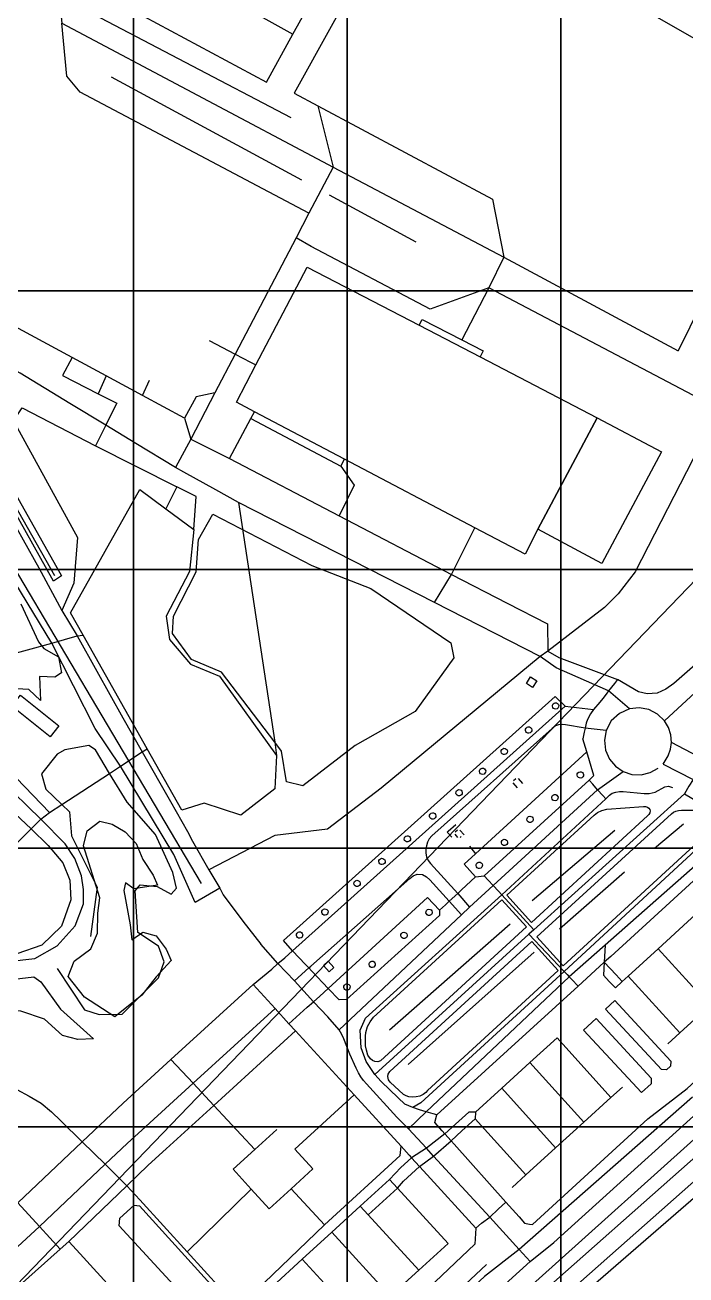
# Model space of a CAD drawing. Header units: metres. Extents: x -907 to 907, y -946 to 946.
# Drawn here: x 226 to 506, y -418 to 113 of the extents above; entities that cross this region are included whole.
import ezdxf

# ---------------------------------------------------------------- set-up
doc = ezdxf.new("R2010")
doc.units = ezdxf.units.M
for name, color, linetype in [('GREEN_ATLAS_BUILDING_OSM_LEVELS', 9, 'Continuous'), ('GREEN_ATLAS_TERRAIN_COP90', 3, 'Continuous'), ('OSM_BUILDING', 8, 'Continuous'), ('OSM_GREEN_EXISTING', 94, 'Continuous'), ('OSM_HYDROGRAPHY', 5, 'Continuous'), ('OSM_ROAD_LOCAL', 9, 'Continuous'), ('OSM_ROAD_MAJOR', 30, 'Continuous')]:
    doc.layers.add(name, color=color, linetype=linetype)

msp = doc.modelspace()

# ---------------------------------------------------------------- linework, layer by layer
at = {"layer": 'GREEN_ATLAS_BUILDING_OSM_LEVELS'}
for points, elevation in [([(323.921, -31.392), (345.686, 10.13), (393.254, -14.583), (419.057, -27.997), (468.807, -53.845), (443.56, -101.156), (438.245, -111.776), (416.825, -100.499), (361.548, -71.411), (323.246, -51.263), (315.612, -47.244)], 9.17), ([(240.29, -184.635), (236.601, -189.265), (220.27, -176.263), (223.959, -171.632)], 13.693), ([(355.039, -289.086), (352.595, -286.369), (354.608, -284.566), (357.046, -287.282)], 11.661)]:
    msp.add_lwpolyline(points, close=True, dxfattribs=dict(at, elevation=elevation))
at = {"layer": 'GREEN_ATLAS_TERRAIN_COP90'}
for points in [[(181.318, 0, 13), (271.977, 0, 14), (271.977, 118.277, 20), (181.318, 118.277, 12)], [(271.977, 0, 14), (362.636, 0, 7), (362.636, 118.277, 8), (271.977, 118.277, 20)], [(362.636, 0, 7), (453.295, 0, 11), (453.295, 118.277, 11), (362.636, 118.277, 8)], [(453.295, 0, 11), (543.954, 0, 16), (543.954, 118.277, 15), (453.295, 118.277, 11)], [(181.318, -118.277, 15), (271.977, -118.277, 14), (271.977, 0, 14), (181.318, 0, 13)], [(271.977, -118.277, 14), (362.636, -118.277, 10), (362.636, 0, 7), (271.977, 0, 14)], [(362.636, -118.277, 10), (453.295, -118.277, 11), (453.295, 0, 11), (362.636, 0, 7)], [(453.295, -118.277, 11), (543.954, -118.277, 12), (543.954, 0, 16), (453.295, 0, 11)], [(181.318, -236.554, 13), (271.977, -236.554, 13), (271.977, -118.277, 14), (181.318, -118.277, 15)], [(271.977, -236.554, 13), (362.636, -236.554, 12), (362.636, -118.277, 10), (271.977, -118.277, 14)], [(362.636, -236.554, 12), (453.295, -236.554, 10), (453.295, -118.277, 11), (362.636, -118.277, 10)], [(453.295, -236.554, 10), (543.954, -236.554, 10), (543.954, -118.277, 12), (453.295, -118.277, 11)], [(181.318, -354.831, 11), (271.977, -354.831, 12), (271.977, -236.554, 13), (181.318, -236.554, 13)], [(271.977, -354.831, 12), (362.636, -354.831, 11), (362.636, -236.554, 12), (271.977, -236.554, 13)], [(362.636, -354.831, 11), (453.295, -354.831, 10), (453.295, -236.554, 10), (362.636, -236.554, 12)], [(453.295, -354.831, 10), (543.954, -354.831, 10), (543.954, -236.554, 10), (453.295, -236.554, 10)], [(181.318, -473.108, 10), (271.977, -473.108, 10), (271.977, -354.831, 12), (181.318, -354.831, 11)], [(271.977, -473.108, 10), (362.636, -473.108, 12), (362.636, -354.831, 11), (271.977, -354.831, 12)], [(362.636, -473.108, 12), (453.295, -473.108, 13), (453.295, -354.831, 10), (362.636, -354.831, 11)], [(453.295, -473.108, 13), (543.954, -473.108, 17), (543.954, -354.831, 10), (453.295, -354.831, 10)]]:
    msp.add_3dface(points, dxfattribs=at)
at = {"layer": 'OSM_BUILDING'}
for points, elevation in [([(495.992, -68.35), (470.739, -115.661), (443.56, -101.156), (468.807, -53.845)], 11.388), ([(441.334, -168.36), (438.708, -166.69), (440.496, -163.862), (443.122, -165.51)], 10.625)]:
    msp.add_lwpolyline(points, close=True, dxfattribs=dict(at, elevation=elevation))
at = {"layer": 'OSM_GREEN_EXISTING'}
for points in [[(249.075, 120.626), (338.714, 73.671)], [(262.423, 90.97), (343.304, 47.122)], [(354.964, 40.799), (391.722, 20.872)], [(160.929, -15.752), (300.619, -251.549)], [(186.42, -28.999), (238.402, -120.737)], [(224.153, -132.815), (231.699, -148.912), (233.875, -151.762), (240.084, -155.28), (241.422, -162.159), (238.571, -164.007), (232.031, -163.673), (232.537, -173.903), (227.504, -169.206), (214.424, -168.538)], [(493.035, -236.598), (505.439, -226.201)], [(441.215, -258.729), (476.26, -228.884)], [(452.782, -270.807), (480.286, -246.662)], [(380.674, -313.743), (431.818, -268.625)], [(442.053, -280.703), (388.552, -328.337)], [(479.88, -633.553), (360.448, -500.337), (590.634, -296.488)], [(486.82, -625.27), (373.409, -498.734), (596.905, -300.908)]]:
    msp.add_lwpolyline(points, dxfattribs=at)
for points in [[(188.664, -27.273), (241.447, -120.904), (237.977, -123.208), (185.194, -29.01)], [(347.58, -116.54), (372.733, -126.27), (406.609, -149.413), (407.953, -155.792), (391.515, -178.59), (366.025, -193.017), (343.885, -210.127), (336.845, -208.446), (334.832, -195.366), (331.956, -191.492), (309.341, -161.825), (296.599, -156.46), (288.546, -145.383), (288.883, -138.014), (298.606, -119.223), (299.612, -105.475), (305.652, -94.744)], [(449.894, -176.798), (449.737, -176.297), (449.787, -175.773), (450.031, -175.306), (450.431, -174.972), (450.938, -174.816), (451.457, -174.872), (451.919, -175.117), (452.257, -175.517), (452.413, -176.018), (452.363, -176.53), (452.126, -176.998), (451.719, -177.343), (451.219, -177.488), (450.694, -177.443), (450.231, -177.198)], [(117.582, -179.247), (118.876, -176.297), (121.427, -175.317), (125.022, -175.84), (201.219, -202.824), (228.511, -228.405), (235.763, -235.363), (241.941, -242.754), (244.948, -250.124), (245.348, -258.528), (241.459, -269.627), (233.087, -277.798), (222.502, -281.371), (212.373, -280.414), (200.988, -273.334), (192.453, -264.718), (118.432, -182.898)], [(438.471, -187.028), (438.32, -186.527), (438.37, -186.004), (438.608, -185.536), (439.014, -185.202), (439.521, -185.046), (440.04, -185.102), (440.503, -185.347), (440.84, -185.748), (440.996, -186.249), (440.946, -186.772), (440.703, -187.228), (440.302, -187.573), (439.796, -187.729), (439.277, -187.685), (438.814, -187.44)], [(428.117, -196.156), (427.96, -195.655), (428.01, -195.121), (428.254, -194.664), (428.661, -194.33), (429.161, -194.163), (429.68, -194.219), (430.149, -194.464), (430.48, -194.865), (430.636, -195.366), (430.586, -195.889), (430.349, -196.356), (429.942, -196.69), (429.442, -196.846), (428.917, -196.802), (428.454, -196.557)], [(418.894, -204.538), (418.744, -204.037), (418.788, -203.514), (419.032, -203.047), (419.438, -202.713), (419.939, -202.557), (420.464, -202.613), (420.926, -202.858), (421.258, -203.258), (421.42, -203.759), (421.37, -204.271), (421.127, -204.739), (420.72, -205.084), (420.22, -205.229), (419.701, -205.184), (419.232, -204.939)], [(460.416, -206.097), (460.26, -205.596), (460.31, -205.062), (460.554, -204.605), (460.954, -204.271), (461.46, -204.104), (461.979, -204.16), (462.442, -204.405), (462.78, -204.817), (462.936, -205.307), (462.886, -205.83), (462.648, -206.297), (462.242, -206.631), (461.742, -206.787), (461.217, -206.743), (460.754, -206.498)], [(408.966, -213.689), (408.816, -213.188), (408.866, -212.654), (409.103, -212.197), (409.51, -211.863), (410.01, -211.696), (410.535, -211.752), (410.998, -211.997), (411.329, -212.398), (411.492, -212.899), (411.442, -213.422), (411.198, -213.889), (410.798, -214.223), (410.291, -214.379), (409.772, -214.335), (409.31, -214.09)], [(449.6, -215.715), (449.45, -215.214), (449.5, -214.691), (449.737, -214.223), (450.144, -213.889), (450.644, -213.733), (451.169, -213.789), (451.632, -214.034), (451.969, -214.435), (452.126, -214.936), (452.076, -215.459), (451.832, -215.915), (451.432, -216.26), (450.925, -216.416), (450.406, -216.372), (449.944, -216.127)], [(397.749, -223.541), (397.599, -223.04), (397.649, -222.505), (397.887, -222.049), (398.293, -221.715), (398.793, -221.559), (399.318, -221.604), (399.781, -221.849), (400.112, -222.26), (400.275, -222.761), (400.225, -223.274), (399.981, -223.741), (399.581, -224.086), (399.075, -224.231), (398.556, -224.186), (398.093, -223.941)], [(430.336, -256.558), (467.531, -222.561), (468.888, -221.414), (470.745, -220.513), (472.858, -220.045), (488.345, -218.899), (489.283, -218.921), (490.109, -219.166), (490.721, -219.511), (491.134, -220.079), (491.278, -220.747), (491.115, -221.526), (490.734, -222.216), (490.159, -222.828), (440.896, -268.057)], [(500.25, -221.971), (501.182, -221.27), (502.138, -220.791), (503.207, -220.513), (504.539, -220.368), (509.597, -220.435), (510.635, -220.457), (511.679, -220.591), (512.723, -220.936), (513.692, -221.459), (518.432, -224.275), (519.094, -224.799), (519.42, -225.633), (519.245, -226.424), (518.588, -227.459), (454.364, -286.525), (443.078, -274.247)], [(264.03, -308.155), (251.113, -299.772), (244.241, -291.056), (246.755, -284.51), (253.801, -279.312), (256.652, -272.61), (256.815, -264.217), (257.659, -257.682), (250.781, -235.541), (252.288, -229.173), (257.659, -225.144), (262.855, -226.313), (268.388, -229.674), (273.084, -234.539), (275.935, -241.407), (280.299, -247.953), (282.143, -252.317), (272.077, -253.82), (268.557, -251.304), (267.888, -254.487), (270.57, -269.081), (271.239, -275.46), (275.935, -272.265), (281.637, -273.779), (285.832, -279.479), (288.008, -284.176), (281.637, -291.223), (275.434, -298.937)], [(439.064, -224.988), (438.914, -224.487), (438.964, -223.964), (439.202, -223.496), (439.608, -223.162), (440.109, -223.006), (440.634, -223.062), (441.096, -223.307), (441.434, -223.708), (441.59, -224.209), (441.54, -224.732), (441.297, -225.188), (440.896, -225.533), (440.39, -225.678), (439.871, -225.633), (439.408, -225.389)], [(387.014, -233.237), (386.857, -232.736), (386.907, -232.212), (387.151, -231.745), (387.558, -231.411), (388.058, -231.255), (388.583, -231.311), (389.046, -231.556), (389.377, -231.956), (389.533, -232.457), (389.49, -232.981), (389.246, -233.437), (388.839, -233.782), (388.339, -233.927), (387.814, -233.882), (387.351, -233.637)], [(428.217, -234.784), (428.067, -234.283), (428.11, -233.749), (428.354, -233.292), (428.761, -232.958), (429.261, -232.791), (429.786, -232.847), (430.249, -233.092), (430.58, -233.504), (430.743, -233.994), (430.693, -234.517), (430.449, -234.984), (430.042, -235.318), (429.542, -235.474), (429.017, -235.43), (428.554, -235.185)], [(376.228, -242.843), (376.072, -242.343), (376.122, -241.808), (376.366, -241.352), (376.766, -241.018), (377.273, -240.851), (377.792, -240.907), (378.254, -241.151), (378.592, -241.552), (378.748, -242.053), (378.698, -242.576), (378.461, -243.044), (378.054, -243.378), (377.554, -243.534), (377.029, -243.489), (376.566, -243.244)], [(417.525, -244.48), (417.375, -243.979), (417.425, -243.456), (417.663, -242.988), (418.069, -242.654), (418.569, -242.498), (419.095, -242.554), (419.557, -242.799), (419.895, -243.2), (420.051, -243.701), (420.001, -244.224), (419.757, -244.68), (419.357, -245.025), (418.851, -245.181), (418.332, -245.137), (417.869, -244.892)], [(365.668, -252.183), (365.512, -251.682), (365.562, -251.159), (365.806, -250.691), (366.206, -250.358), (366.712, -250.202), (367.231, -250.257), (367.694, -250.502), (368.032, -250.903), (368.188, -251.404), (368.138, -251.927), (367.9, -252.384), (367.494, -252.729), (366.994, -252.884), (366.469, -252.84), (366.006, -252.595)], [(438.814, -269.983), (376.854, -326.879), (375.603, -327.235), (374.309, -327.19), (373.321, -326.689), (372.533, -326.01), (371.445, -324.385), (370.776, -322.27), (370.439, -320.433), (370.357, -318.363), (370.357, -316.415), (370.583, -314.778), (371.302, -312.251), (372.377, -310.236), (373.784, -308.333), (375.191, -306.975), (428.248, -258.473)], [(352.001, -264.317), (351.844, -263.816), (351.894, -263.282), (352.138, -262.825), (352.538, -262.491), (353.045, -262.336), (353.564, -262.38), (354.033, -262.625), (354.364, -263.037), (354.52, -263.538), (354.47, -264.05), (354.233, -264.517), (353.826, -264.862), (353.326, -265.007), (352.801, -264.963), (352.338, -264.718)], [(396.236, -264.462), (396.08, -263.961), (396.13, -263.438), (396.373, -262.97), (396.774, -262.636), (397.28, -262.48), (397.799, -262.536), (398.262, -262.781), (398.599, -263.182), (398.756, -263.682), (398.706, -264.206), (398.468, -264.662), (398.062, -265.007), (397.561, -265.163), (397.036, -265.118), (396.574, -264.874)], [(341.24, -274.069), (341.084, -273.568), (341.134, -273.033), (341.378, -272.577), (341.778, -272.243), (342.284, -272.087), (342.803, -272.132), (343.266, -272.377), (343.604, -272.788), (343.76, -273.289), (343.71, -273.801), (343.472, -274.269), (343.066, -274.614), (342.566, -274.759), (342.041, -274.714), (341.578, -274.469)], [(385.576, -274.224), (385.419, -273.735), (385.469, -273.2), (385.713, -272.733), (386.113, -272.41), (386.62, -272.243), (387.139, -272.299), (387.601, -272.544), (387.939, -272.944), (388.095, -273.445), (388.045, -273.968), (387.808, -274.436), (387.401, -274.77), (386.901, -274.926), (386.376, -274.881), (385.913, -274.636)], [(452.251, -288.473), (396.792, -339.469), (395.992, -340.226), (394.904, -341.072), (393.447, -341.773), (391.897, -342.14), (390.44, -342.252), (388.839, -342.107), (387.689, -341.717), (386.52, -341.083), (380.824, -335.907), (380.199, -334.86), (379.911, -333.502), (380.067, -332.467), (380.693, -331.298), (440.959, -276.184)], [(372.071, -286.492), (371.921, -285.991), (371.964, -285.468), (372.208, -285), (372.615, -284.666), (373.115, -284.51), (373.64, -284.566), (374.103, -284.811), (374.434, -285.212), (374.59, -285.713), (374.547, -286.236), (374.303, -286.692), (373.896, -287.037), (373.396, -287.193), (372.871, -287.149), (372.408, -286.904)], [(215.262, -292.804), (229.686, -291.123), (232.7, -293.305), (240.922, -304.882), (255.008, -317.461), (248.299, -317.795), (241.759, -316.114), (234.213, -309.079), (224.153, -305.717), (203.357, -305.55), (164.449, -310.581), (157.403, -309.913), (157.572, -306.563), (161.092, -300.184), (172.327, -291.123), (183.062, -292.136), (197.655, -291.468)], [(361.342, -296.166), (361.185, -295.665), (361.235, -295.141), (361.479, -294.674), (361.879, -294.34), (362.386, -294.184), (362.905, -294.24), (363.367, -294.485), (363.705, -294.885), (363.861, -295.386), (363.811, -295.898), (363.574, -296.366), (363.167, -296.711), (362.667, -296.856), (362.142, -296.811), (361.679, -296.566)], [(476.228, -301.264), (500.031, -327.012), (499.925, -329.038), (498.18, -330.652), (496.055, -330.552), (472.321, -304.871)], [(462.998, -313.799), (468.288, -308.9), (491.703, -334.237), (491.59, -336.552), (487.514, -340.315)], [(274.534, -388.46), (339.077, -459.638), (338.571, -462.154), (333.713, -466.674), (330.105, -466.596), (265.9, -396.932), (266.15, -393.659), (272.183, -388.127)]]:
    msp.add_lwpolyline(points, close=True, dxfattribs=at)
at = {"layer": 'OSM_HYDROGRAPHY'}
msp.add_lwpolyline([(-121.314, -779.025), (671.57, 44.784), (870.132, 74.306), (906.59, 67.816)], dxfattribs=at)
at = {"layer": 'OSM_ROAD_LOCAL'}
for points in [[(239.058, 271.842), (231.38, 267.055), (227.204, 256.458), (239.246, 136.211), (241.503, 113.702), (356.69, 52.61)], [(248.993, 256.758), (390.784, 175.35), (340.115, 84.046), (350.181, 78.658), (424.303, 38.973), (429.105, 14.349)], [(251.769, 235.441), (254.845, 211.808), (257.284, 193.073), (254.189, 185.97), (248.806, 173.625), (250.219, 158.886), (253.045, 129.32), (328.367, 88.666), (339.59, 108.982), (351.2, 129.988), (362.098, 149.714), (368.819, 161.87), (369.207, 166.3), (251.769, 235.441)], [(390.784, 175.35), (539.114, 90.592), (541.234, 85.783), (511.373, 26.26), (511.948, 21.44), (518.888, 15.273), (519.851, 11.043), (517.925, 4.687), (503.151, -25.403)], [(250.219, 158.886), (339.59, 108.982)], [(346.399, 32.984), (249.306, 84.358), (243.604, 91.237), (241.503, 113.702)], [(350.181, 78.658), (356.69, 52.61)], [(306.427, -43.236), (298.562, -44.906), (293.566, -53.957), (275.797, -44.361), (260.391, -36.045), (245.861, -28.208), (189.709, 2.093), (174.584, 13.436), (161.529, 29.8), (153.245, 44.227), (144.173, 65.89)], [(356.69, 52.61), (346.399, 32.984), (340.94, 22.576), (315.068, -26.761), (306.427, -43.236), (296.23, -62.94), (289.784, -74.974)], [(356.69, 52.61), (429.105, 14.349), (503.151, -25.403)], [(347.299, 18.891), (340.94, 22.576)], [(543.285, -57.185), (541.478, -56.183), (520.382, -50.083), (422.696, 1.291), (397.868, -7.681), (347.299, 18.891)], [(429.105, 14.349), (422.696, 1.291), (416.819, -10.13)], [(168.451, -4.008), (199.3, -59.779), (208.847, -76.733), (225.134, -105.642), (231.824, -117.52), (241.515, -135.643), (248.112, -146.43), (256.434, -161.38), (267.369, -181.217), (275.685, -195.666), (287.689, -216.728), (294.86, -229.418), (296.999, -233.593), (303.933, -245.76)], [(289.784, -74.974), (272.933, -64.732), (260.21, -56.996), (244.986, -47.745), (223.89, -34.921), (168.451, -4.008)], [(308.666, -253.552), (298.193, -259.564), (289.046, -239.181), (266.5, -201.678), (255.696, -185.814), (237.233, -149.58), (208.609, -102.347), (197.343, -83.044), (183.569, -60.747), (154.302, -12.145), (139.627, -8.126), (99.9, -54.324), (97.912, -56.628), (67.732, -92.206)], [(416.819, -10.13), (411.367, -20.717)], [(393.254, -14.583), (394.517, -12.123), (411.367, -20.717), (420.376, -25.437), (419.057, -27.997)], [(304.076, -21.017), (315.068, -26.761), (321.564, -30.156), (323.921, -31.392)], [(245.861, -28.208), (241.841, -35.878), (256.953, -43.648), (264.818, -47.7), (263.955, -49.448)], [(260.391, -36.045), (256.953, -43.648)], [(275.797, -44.361), (278.754, -37.927)], [(530.968, -46.654), (524.809, -46.442), (520.382, -50.083), (484.907, -119.29), (477.704, -128.529), (471.846, -134.407), (447.812, -152.886), (444.61, -155.224)], [(217.194, -47.945), (221.102, -55.103), (248.13, -104.64), (246.624, -124.088), (241.515, -135.643)], [(221.102, -55.103), (224.653, -49.626), (255.846, -65.812), (290.309, -83.089), (285.613, -92.44)], [(263.955, -49.448), (260.21, -56.996), (256.602, -64.287)], [(312.673, -71.189), (321.721, -54.135), (323.246, -51.263)], [(293.566, -53.957), (296.23, -62.94), (312.673, -71.189), (359.222, -95.479), (406.896, -120.359), (430.593, -132.559), (447.693, -141.276), (447.812, -152.886)], [(321.721, -54.135), (359.91, -74.406), (365.599, -82.443), (359.222, -95.479)], [(256.602, -64.287), (255.846, -65.812)], [(359.91, -74.406), (361.548, -71.411)], [(444.61, -155.224), (399.662, -132.259), (316.525, -89.779), (306.952, -84.48), (293.291, -76.911), (289.784, -74.974)], [(133.2, -80.573), (115.387, -98.896), (129.192, -114.158), (131.43, -116.184), (134.344, -118.722), (143.066, -124.589), (149.018, -130.132), (152.207, -127.272), (155.308, -128.452), (160.76, -133.483), (165.537, -135.576), (173.421, -137.68), (177.448, -138.515), (180.211, -138.515), (191.866, -143.958), (204.195, -150.504), (210.06, -154.367), (213.249, -155.369), (216.687, -155.202), (237.233, -149.58), (248.112, -146.43), (250.575, -146.129)], [(297.605, -101.278), (298.524, -87.197), (290.309, -83.089)], [(236.37, -221.381), (222.277, -206.898), (221.583, -203.759), (221.114, -201.611), (211.804, -192.572), (198.787, -183.176), (129.655, -161.391), (103.626, -151.561), (98.418, -146.83), (93.816, -141.61), (76.485, -113.846), (67.732, -92.206), (65.149, -85.827)], [(316.525, -89.779), (331.956, -191.492), (332.65, -197.214)], [(399.662, -132.259), (406.896, -120.359), (416.825, -100.499)], [(447.812, -152.886), (452.513, -155.591), (477.429, -164.975)], [(518.319, -151.717), (501.25, -166.578)], [(444.61, -155.224), (376.997, -211.14), (354.251, -228.494)], [(482.431, -177.443), (473.596, -169.818), (451.313, -159.944), (444.61, -155.224)], [(476.128, -166.612), (473.596, -169.818), (472.527, -171.187), (471.158, -172.99)], [(501.25, -166.578), (497.893, -169.005), (494.204, -170.797), (490.009, -170.987), (486.301, -170.185), (477.429, -164.975), (476.128, -166.612)], [(190.146, -266.733), (198.406, -275.271), (208.178, -282.173), (218.819, -284.655), (230.136, -283.397), (239.496, -277.976), (247.218, -269.504), (250.719, -260.165), (250.8, -254.087), (249.919, -248.242), (247.111, -240.929), (242.935, -234.773), (232.575, -224.253), (215.493, -207.566), (201.751, -197.57), (124.966, -169.818)], [(455.177, -176.33), (450.919, -172.189), (335.588, -275.694)], [(471.158, -172.99), (469.845, -174.638), (467.225, -177.744), (465.881, -179.492), (464.63, -181.907), (464.08, -183.421), (463.655, -185.581), (463.28, -187.34), (462.692, -190.078)], [(322.752, -294.451), (330.699, -287.872), (333.206, -285.501), (336.151, -283.074), (339.496, -280.08), (455.177, -176.33), (467.225, -177.744)], [(472.546, -186.638), (463.655, -185.581), (455.296, -184.134), (453.883, -184.011), (452.263, -184.223), (450.988, -184.668), (449.593, -185.681), (398.581, -231.311), (397.493, -232.624), (396.742, -234.038), (396.248, -235.585), (395.992, -237.088), (395.961, -238.613), (396.292, -240.261), (396.967, -241.764), (397.974, -243.066)], [(409.61, -255.745), (411.154, -254.298), (417.125, -248.677), (420.82, -248.265), (465.281, -207.633), (467.388, -205.652), (464.361, -195.622), (462.692, -190.078)], [(190.146, -266.733), (192.453, -264.718), (228.511, -228.405), (232.575, -224.253), (236.37, -221.381), (241.509, -218.008), (261.798, -204.794), (266.5, -201.678), (275.685, -195.666), (277.767, -194.386)], [(239.577, -287.605), (251.15, -305.216), (257.353, -307.231), (267.081, -307.064), (282.512, -291.635), (285.026, -284.755), (282.512, -278.21), (273.79, -272.343), (272.615, -254.732), (274.797, -252.05), (282.006, -252.896), (287.877, -256.079), (290.221, -253.564), (288.714, -246.851), (281.337, -230.754), (269.263, -216.995), (261.798, -204.794), (255.846, -194.865), (252.995, -193.017), (242.766, -194.865), (239.577, -196.713), (232.868, -204.928), (234.713, -211.463), (241.509, -218.008), (244.779, -221.192), (245.617, -231.255), (256.515, -253.063), (253.664, -274.024)], [(417.125, -248.677), (412.254, -243.367), (417.094, -238.925), (464.361, -195.622)], [(517.85, -193.473), (516.362, -196.056), (514.574, -199.128), (509.428, -207.366), (507.678, -210.283), (505.739, -213.522)], [(359.185, -313.721), (411.173, -264.84), (414.543, -261.612), (424.59, -252.372), (468.907, -211.852), (479.723, -203.982)], [(433.194, -207.8), (434.194, -206.921)], [(435.219, -206.943), (437.089, -209.058)], [(521.62, -227.014), (454.777, -288.863), (393.848, -344.734), (390.521, -346.716), (387.158, -345.28), (384.344, -342.563), (377.079, -335.617), (374.44, -332.701), (370.708, -327.068), (368.532, -321.313), (368.213, -313.821), (370.451, -308.7), (428.223, -256.324), (472.408, -215.57), (473.953, -214.056), (475.166, -213.232), (476.716, -212.743), (478.235, -212.487), (479.836, -212.553), (488.621, -213.366), (490.846, -213.366), (493.341, -212.754), (497.405, -210.483), (499.049, -210.238), (500.713, -210.828)], [(434.963, -210.939), (433.093, -208.824)], [(472.408, -215.57), (471.101, -214.179), (468.907, -211.852), (466.837, -209.448), (465.281, -207.633)], [(505.739, -213.522), (441.841, -271.163), (439.802, -273), (374.44, -332.701)], [(505.739, -213.522), (523.127, -223.741)], [(405.508, -229.318), (408.691, -226.502)], [(354.251, -228.494), (331.887, -231.188), (303.933, -245.76)], [(578.448, -251.593), (550.487, -236.61), (538.727, -230.81), (521.064, -245.827), (518.719, -247.742), (515.337, -250.491), (512.223, -253.018), (509.685, -250.447), (474.528, -282.473), (471.739, -285.011), (467.919, -288.496), (460.698, -295.097), (400.744, -349.821), (399.143, -349.332), (396.223, -348.452), (393.329, -347.573), (390.521, -346.716)], [(405.514, -230.198), (405.077, -229.708), (405.508, -229.318)], [(407.052, -231.934), (405.514, -230.198)], [(408.478, -229.585), (409.453, -228.717)], [(409.653, -232.001), (408.478, -230.676)], [(410.473, -228.906), (412.292, -230.955)], [(411.004, -231.645), (410.604, -232.001)], [(414.518, -235.764), (417.094, -238.925)], [(397.974, -243.066), (409.61, -255.745), (414.543, -261.612)], [(516.287, -238.869), (472.102, -277.776), (456.884, -291.178)], [(303.933, -245.76), (308.666, -253.552), (310.079, -256.358), (318.388, -267.534), (326.053, -277.33)], [(347.18, -286.637), (389.177, -249.367), (390.653, -248.231), (392.41, -247.641), (394.548, -247.73), (396.323, -248.732), (397.655, -250.012), (403.264, -256.09), (405.965, -259.074), (411.173, -264.84)], [(428.223, -256.324), (426.866, -254.844), (424.59, -252.372), (422.483, -250.079), (420.82, -248.265)], [(430.042, -386.802), (434.244, -391.544), (435.594, -393.069), (437.958, -395.741), (440.084, -396.108), (441.222, -396.297), (490.221, -351.413), (506.952, -338.634), (588.802, -263.649), (591.903, -260.81), (588.458, -258.439), (585.432, -256.369), (583.825, -255.267), (578.448, -251.593)], [(481.881, -290.911), (494.629, -279.245), (507.127, -267.824), (519.857, -256.18), (523.083, -253.23)], [(498.687, -319.687), (503.87, -314.956), (516.619, -303.301), (529.117, -291.869), (541.847, -280.236), (556.665, -266.677), (565.631, -258.484), (569.945, -254.543)], [(409.61, -255.745), (405.965, -259.074), (404.314, -260.588), (401.813, -262.87), (396.761, -257.56), (354.627, -296.166), (351.088, -299.416), (348.374, -301.754)], [(441.841, -271.163), (428.223, -256.324)], [(401.813, -262.87), (401.894, -265.174), (362.311, -300.808), (359.278, -300.908), (354.627, -296.166), (347.687, -288.785), (346.374, -287.394), (345.023, -285.958), (339.496, -280.08), (335.588, -275.694)], [(354.927, -508.808), (353.401, -506.648), (353.607, -500.158), (356.158, -497.175), (368.651, -487.09), (590.659, -287.538), (607.271, -271.308), (612.061, -270.707)], [(360.366, -515.331), (378.879, -498.433), (569.038, -333.68), (605.739, -301.898), (613.055, -289.542), (616.919, -282.217), (622.258, -274.347)], [(454.777, -288.863), (439.802, -273)], [(333.206, -285.501), (326.053, -277.33)], [(472.102, -277.776), (471.739, -285.011), (471.47, -290.522)], [(494.629, -279.245), (516.619, -303.301)], [(348.374, -301.754), (340.29, -292.915), (333.206, -285.501)], [(471.739, -285.011), (476.741, -290.377), (479.373, -293.193)], [(340.29, -292.915), (346.374, -287.394), (347.18, -286.637)], [(456.884, -291.178), (396.223, -348.452), (388.714, -355.688)], [(454.777, -288.863), (455.983, -290.188), (456.884, -291.178), (457.972, -292.37), (460.698, -295.097)], [(471.47, -290.522), (473.871, -293.093), (476.453, -295.865)], [(476.453, -295.865), (479.373, -293.193), (481.881, -290.911)], [(481.881, -290.911), (503.87, -314.956)], [(51.651, -543.562), (85.62, -511.302), (111.317, -489.116), (119.201, -481.824), (120.564, -480.666), (150.894, -452.837), (185.188, -421.623), (222.846, -387.058), (250.225, -361.198), (267.506, -344.868), (287.864, -326.289), (322.752, -294.451)], [(322.752, -294.451), (332.024, -304.604), (337.933, -311.06), (340.721, -314.11), (365.549, -341.283), (385.519, -363.135)], [(337.933, -311.06), (345.711, -304.047), (348.374, -301.754)], [(359.185, -313.721), (354.364, -308.143), (348.374, -301.754)], [(63.305, -550.475), (95.423, -522.278), (120.576, -499.279), (128.379, -492.143), (159.841, -463.111), (194.886, -431.352), (232.118, -397.21), (259.947, -370.75), (269.276, -361.877), (277.154, -354.686), (297.224, -336.363), (332.024, -304.604)], [(72.59, -560.204), (104.433, -531.628), (129.255, -508.808), (136.476, -501.928), (159.547, -480.099), (168.426, -472.418), (203.526, -440.035), (240.803, -406.728), (244.567, -403.567), (269.188, -379.855), (278.223, -371.15), (285.857, -364.182), (305.99, -345.814), (340.721, -314.11)], [(388.714, -355.688), (383.769, -350.812), (370.808, -336.664), (369.545, -335.161), (368.444, -333.625), (367.394, -331.91), (366.462, -330.007), (363.768, -323.951), (361.198, -317.539), (360.322, -315.702), (359.185, -313.721)], [(417.069, -348.575), (428.217, -338.434), (440.227, -327.524), (451.713, -317.082)], [(451.713, -317.082), (474.547, -342.463)], [(287.864, -326.289), (297.224, -336.363), (305.99, -345.814), (323.384, -364.549)], [(440.227, -327.524), (463.061, -352.894)], [(222.458, -338.979), (227.735, -341.784), (232.706, -344.879), (237.183, -348.53), (241.084, -352.259), (250.225, -361.198)], [(428.217, -338.434), (451.05, -363.814)], [(432.593, -380.59), (438.464, -375.258), (451.05, -363.814), (463.061, -352.894), (474.547, -342.463), (479.473, -337.977)], [(340.446, -364.315), (365.549, -341.283)], [(417.069, -348.575), (414.211, -348.642), (408.591, -353.751), (404.126, -357.814), (396.255, -363.926)], [(430.042, -386.802), (408.059, -362.211), (406.74, -360.731), (404.126, -357.814), (402.976, -356.523), (399.9, -353.072), (400.744, -349.821)], [(417.069, -348.575), (417.006, -351.402)], [(399.312, -367.254), (406.74, -360.731), (411.348, -356.545), (417.006, -351.402)], [(417.006, -351.402), (438.464, -375.258)], [(332.793, -355.944), (323.384, -364.549), (314.249, -372.898), (321.933, -381.303), (329.592, -389.685), (338.858, -381.214), (348.137, -372.731), (340.446, -364.315)], [(440.309, -411.971), (435.619, -406.917), (423.146, -393.269), (399.312, -367.254), (396.255, -363.926), (388.714, -355.688)], [(250.225, -361.198), (259.947, -370.75), (269.188, -379.855), (274.628, -385.789), (294.773, -407.897), (316.4, -431.63), (349.8, -468.299)], [(316.4, -431.63), (353.02, -396.464), (385.182, -367.065), (385.519, -363.135)], [(396.255, -363.926), (389.94, -367.967), (385.413, -372.108), (380.605, -377.217), (368.157, -388.605)], [(385.519, -363.135), (388.952, -366.92), (389.94, -367.967), (393.304, -371.651), (395.054, -373.555), (417.275, -397.856)], [(371.52, -392.279), (383.975, -380.902), (386.482, -377.885), (393.304, -371.651), (399.312, -367.254)], [(170.233, -394.438), (188.977, -376.349), (191.641, -373.956), (195.292, -372.074), (199.431, -371.618), (203.895, -371.974), (207.071, -372.998), (211.01, -375.269), (214.424, -378.319), (222.846, -387.058), (232.118, -397.21), (240.803, -406.728)], [(294.773, -407.897), (321.933, -381.303)], [(338.858, -381.214), (353.02, -396.464)], [(380.605, -377.217), (383.975, -380.902), (405.439, -404.39), (392.985, -415.767), (380.924, -426.799), (356.096, -399.626)], [(417.275, -397.856), (419.645, -395.696), (423.146, -393.269), (426.754, -389.807), (430.042, -386.802)], [(343.335, -436.172), (330.943, -422.613), (343.591, -411.058), (356.096, -399.626), (368.157, -388.605)], [(368.157, -388.605), (371.52, -392.279)], [(392.985, -415.767), (371.52, -392.279)], [(417.275, -397.856), (416.887, -404.68), (349.8, -468.299)], [(244.567, -403.567), (249.293, -408.754), (319.407, -485.72), (324.678, -491.498)], [(355.977, -424.617), (343.591, -411.058)], [(345.392, -484.952), (421.727, -413.251)]]:
    msp.add_lwpolyline(points, dxfattribs=at)
msp.add_lwpolyline([(285.613, -92.44), (297.605, -101.278), (295.761, -119.056), (285.863, -138.014), (287.208, -147.899), (296.092, -158.474), (308.503, -163.506), (332.65, -197.214), (331.981, -211.296), (317.556, -222.539), (301.963, -217.507), (292.403, -220.357), (277.767, -194.386), (250.575, -146.129), (245.198, -136.589), (274.628, -84.347)], close=True, dxfattribs=at)
at = {"layer": 'OSM_ROAD_MAJOR'}
for points in [[(521.333, -160.278), (497.268, -182.497)], [(496.686, -200.898), (498.874, -197.325), (499.85, -194.564), (500.237, -191.681), (499.969, -188.419), (498.962, -185.302), (497.268, -182.497), (494.285, -179.636), (490.609, -177.744), (486.539, -176.998), (482.431, -177.443), (478.167, -179.347), (474.747, -182.519), (472.546, -186.638), (471.795, -190.746), (472.271, -194.898), (473.934, -198.739), (476.46, -201.767), (479.723, -203.982), (483.437, -205.217), (487.351, -205.384), (491.165, -204.483), (494.585, -202.579)], [(514.574, -199.128), (500.237, -191.681)], [(496.686, -200.898), (509.428, -207.366), (535.851, -221.426)], [(440.309, -411.971), (450.3, -403.956), (531.906, -330.118)], [(509.128, -342.319), (435.619, -406.917)], [(435.619, -406.917), (420.895, -418.394), (347.174, -487.001), (334.013, -501.851)], [(377.098, -469.401), (440.309, -411.971)]]:
    msp.add_lwpolyline(points, dxfattribs=at)

doc.saveas('drawing.dxf')
